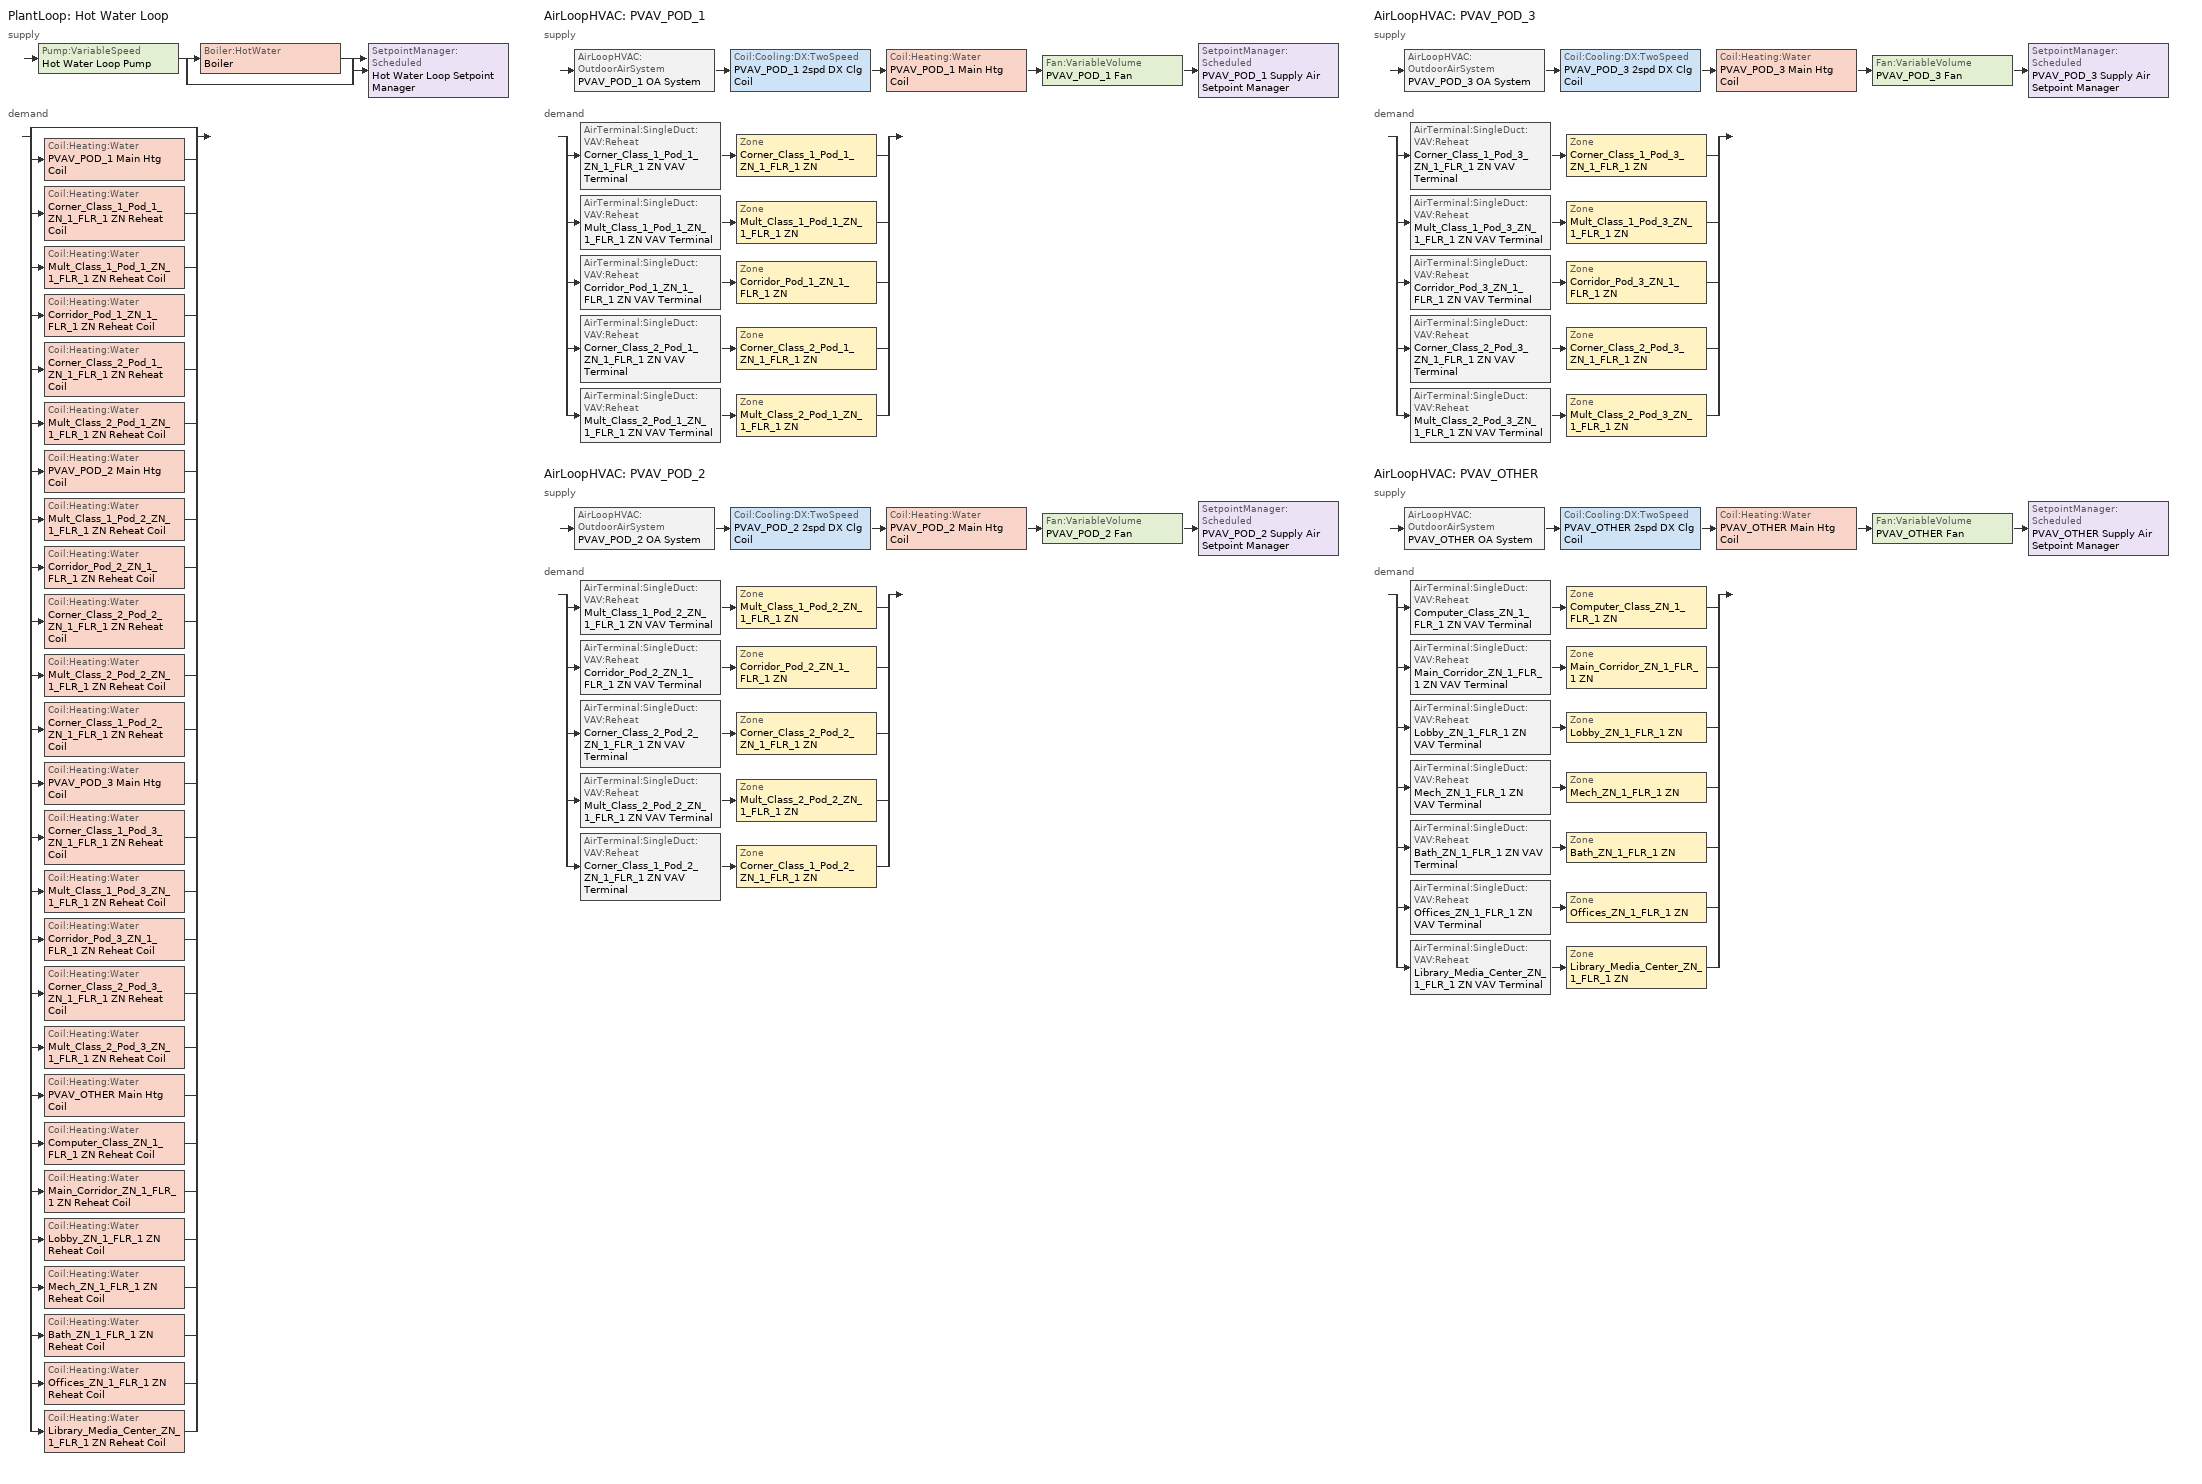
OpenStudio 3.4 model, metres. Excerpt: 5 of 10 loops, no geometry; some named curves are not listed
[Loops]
PlantLoop 'Hot Water Loop'
 supply: Pump:VariableSpeed 'Hot Water Loop Pump' > split
  | Boiler:HotWater 'Boiler'
  | bypass
  join > SetpointManager:Scheduled 'Hot Water Loop Setpoint Manager'
 demand: split
  | bypass
  | Coil:Heating:Water 'PVAV_POD_1 Main Htg Coil'
  | Coil:Heating:Water 'Corner_Class_1_Pod_1_ZN_1_FLR_1 ZN Reheat Coil'
  | Coil:Heating:Water 'Mult_Class_1_Pod_1_ZN_1_FLR_1 ZN Reheat Coil'
  | Coil:Heating:Water 'Corridor_Pod_1_ZN_1_FLR_1 ZN Reheat Coil'
  | Coil:Heating:Water 'Corner_Class_2_Pod_1_ZN_1_FLR_1 ZN Reheat Coil'
  | Coil:Heating:Water 'Mult_Class_2_Pod_1_ZN_1_FLR_1 ZN Reheat Coil'
  | Coil:Heating:Water 'PVAV_POD_2 Main Htg Coil'
  | Coil:Heating:Water 'Mult_Class_1_Pod_2_ZN_1_FLR_1 ZN Reheat Coil'
  | Coil:Heating:Water 'Corridor_Pod_2_ZN_1_FLR_1 ZN Reheat Coil'
  | Coil:Heating:Water 'Corner_Class_2_Pod_2_ZN_1_FLR_1 ZN Reheat Coil'
  | Coil:Heating:Water 'Mult_Class_2_Pod_2_ZN_1_FLR_1 ZN Reheat Coil'
  | Coil:Heating:Water 'Corner_Class_1_Pod_2_ZN_1_FLR_1 ZN Reheat Coil'
  | Coil:Heating:Water 'PVAV_POD_3 Main Htg Coil'
  | Coil:Heating:Water 'Corner_Class_1_Pod_3_ZN_1_FLR_1 ZN Reheat Coil'
  | Coil:Heating:Water 'Mult_Class_1_Pod_3_ZN_1_FLR_1 ZN Reheat Coil'
  | Coil:Heating:Water 'Corridor_Pod_3_ZN_1_FLR_1 ZN Reheat Coil'
  | Coil:Heating:Water 'Corner_Class_2_Pod_3_ZN_1_FLR_1 ZN Reheat Coil'
  | Coil:Heating:Water 'Mult_Class_2_Pod_3_ZN_1_FLR_1 ZN Reheat Coil'
  | Coil:Heating:Water 'PVAV_OTHER Main Htg Coil'
  | Coil:Heating:Water 'Computer_Class_ZN_1_FLR_1 ZN Reheat Coil'
  | Coil:Heating:Water 'Main_Corridor_ZN_1_FLR_1 ZN Reheat Coil'
  | Coil:Heating:Water 'Lobby_ZN_1_FLR_1 ZN Reheat Coil'
  | Coil:Heating:Water 'Mech_ZN_1_FLR_1 ZN Reheat Coil'
  | Coil:Heating:Water 'Bath_ZN_1_FLR_1 ZN Reheat Coil'
  | Coil:Heating:Water 'Offices_ZN_1_FLR_1 ZN Reheat Coil'
  | Coil:Heating:Water 'Library_Media_Center_ZN_1_FLR_1 ZN Reheat Coil'
AirLoopHVAC 'PVAV_POD_1'
 supply: AirLoopHVAC:OutdoorAirSystem 'PVAV_POD_1 OA System' > Coil:Cooling:DX:TwoSpeed 'PVAV_POD_1 2spd DX Clg Coil' > Coil:Heating:Water 'PVAV_POD_1 Main Htg Coil' > Fan:VariableVolume 'PVAV_POD_1 Fan' > SetpointManager:Scheduled 'PVAV_POD_1 Supply Air Setpoint Manager'
 demand: split
  | AirTerminal:SingleDuct:VAV:Reheat 'Corner_Class_1_Pod_1_ZN_1_FLR_1 ZN VAV Terminal' > Zone 'Corner_Class_1_Pod_1_ZN_1_FLR_1 ZN'
  | AirTerminal:SingleDuct:VAV:Reheat 'Mult_Class_1_Pod_1_ZN_1_FLR_1 ZN VAV Terminal' > Zone 'Mult_Class_1_Pod_1_ZN_1_FLR_1 ZN'
  | AirTerminal:SingleDuct:VAV:Reheat 'Corridor_Pod_1_ZN_1_FLR_1 ZN VAV Terminal' > Zone 'Corridor_Pod_1_ZN_1_FLR_1 ZN'
  | AirTerminal:SingleDuct:VAV:Reheat 'Corner_Class_2_Pod_1_ZN_1_FLR_1 ZN VAV Terminal' > Zone 'Corner_Class_2_Pod_1_ZN_1_FLR_1 ZN'
  | AirTerminal:SingleDuct:VAV:Reheat 'Mult_Class_2_Pod_1_ZN_1_FLR_1 ZN VAV Terminal' > Zone 'Mult_Class_2_Pod_1_ZN_1_FLR_1 ZN'
AirLoopHVAC 'PVAV_POD_2'
 supply: AirLoopHVAC:OutdoorAirSystem 'PVAV_POD_2 OA System' > Coil:Cooling:DX:TwoSpeed 'PVAV_POD_2 2spd DX Clg Coil' > Coil:Heating:Water 'PVAV_POD_2 Main Htg Coil' > Fan:VariableVolume 'PVAV_POD_2 Fan' > SetpointManager:Scheduled 'PVAV_POD_2 Supply Air Setpoint Manager'
 demand: split
  | AirTerminal:SingleDuct:VAV:Reheat 'Mult_Class_1_Pod_2_ZN_1_FLR_1 ZN VAV Terminal' > Zone 'Mult_Class_1_Pod_2_ZN_1_FLR_1 ZN'
  | AirTerminal:SingleDuct:VAV:Reheat 'Corridor_Pod_2_ZN_1_FLR_1 ZN VAV Terminal' > Zone 'Corridor_Pod_2_ZN_1_FLR_1 ZN'
  | AirTerminal:SingleDuct:VAV:Reheat 'Corner_Class_2_Pod_2_ZN_1_FLR_1 ZN VAV Terminal' > Zone 'Corner_Class_2_Pod_2_ZN_1_FLR_1 ZN'
  | AirTerminal:SingleDuct:VAV:Reheat 'Mult_Class_2_Pod_2_ZN_1_FLR_1 ZN VAV Terminal' > Zone 'Mult_Class_2_Pod_2_ZN_1_FLR_1 ZN'
  | AirTerminal:SingleDuct:VAV:Reheat 'Corner_Class_1_Pod_2_ZN_1_FLR_1 ZN VAV Terminal' > Zone 'Corner_Class_1_Pod_2_ZN_1_FLR_1 ZN'
AirLoopHVAC 'PVAV_POD_3'
 supply: AirLoopHVAC:OutdoorAirSystem 'PVAV_POD_3 OA System' > Coil:Cooling:DX:TwoSpeed 'PVAV_POD_3 2spd DX Clg Coil' > Coil:Heating:Water 'PVAV_POD_3 Main Htg Coil' > Fan:VariableVolume 'PVAV_POD_3 Fan' > SetpointManager:Scheduled 'PVAV_POD_3 Supply Air Setpoint Manager'
 demand: split
  | AirTerminal:SingleDuct:VAV:Reheat 'Corner_Class_1_Pod_3_ZN_1_FLR_1 ZN VAV Terminal' > Zone 'Corner_Class_1_Pod_3_ZN_1_FLR_1 ZN'
  | AirTerminal:SingleDuct:VAV:Reheat 'Mult_Class_1_Pod_3_ZN_1_FLR_1 ZN VAV Terminal' > Zone 'Mult_Class_1_Pod_3_ZN_1_FLR_1 ZN'
  | AirTerminal:SingleDuct:VAV:Reheat 'Corridor_Pod_3_ZN_1_FLR_1 ZN VAV Terminal' > Zone 'Corridor_Pod_3_ZN_1_FLR_1 ZN'
  | AirTerminal:SingleDuct:VAV:Reheat 'Corner_Class_2_Pod_3_ZN_1_FLR_1 ZN VAV Terminal' > Zone 'Corner_Class_2_Pod_3_ZN_1_FLR_1 ZN'
  | AirTerminal:SingleDuct:VAV:Reheat 'Mult_Class_2_Pod_3_ZN_1_FLR_1 ZN VAV Terminal' > Zone 'Mult_Class_2_Pod_3_ZN_1_FLR_1 ZN'
AirLoopHVAC 'PVAV_OTHER'
 supply: AirLoopHVAC:OutdoorAirSystem 'PVAV_OTHER OA System' > Coil:Cooling:DX:TwoSpeed 'PVAV_OTHER 2spd DX Clg Coil' > Coil:Heating:Water 'PVAV_OTHER Main Htg Coil' > Fan:VariableVolume 'PVAV_OTHER Fan' > SetpointManager:Scheduled 'PVAV_OTHER Supply Air Setpoint Manager'
 demand: split
  | AirTerminal:SingleDuct:VAV:Reheat 'Computer_Class_ZN_1_FLR_1 ZN VAV Terminal' > Zone 'Computer_Class_ZN_1_FLR_1 ZN'
  | AirTerminal:SingleDuct:VAV:Reheat 'Main_Corridor_ZN_1_FLR_1 ZN VAV Terminal' > Zone 'Main_Corridor_ZN_1_FLR_1 ZN'
  | AirTerminal:SingleDuct:VAV:Reheat 'Lobby_ZN_1_FLR_1 ZN VAV Terminal' > Zone 'Lobby_ZN_1_FLR_1 ZN'
  | AirTerminal:SingleDuct:VAV:Reheat 'Mech_ZN_1_FLR_1 ZN VAV Terminal' > Zone 'Mech_ZN_1_FLR_1 ZN'
  | AirTerminal:SingleDuct:VAV:Reheat 'Bath_ZN_1_FLR_1 ZN VAV Terminal' > Zone 'Bath_ZN_1_FLR_1 ZN'
  | AirTerminal:SingleDuct:VAV:Reheat 'Offices_ZN_1_FLR_1 ZN VAV Terminal' > Zone 'Offices_ZN_1_FLR_1 ZN'
  | AirTerminal:SingleDuct:VAV:Reheat 'Library_Media_Center_ZN_1_FLR_1 ZN VAV Terminal' > Zone 'Library_Media_Center_ZN_1_FLR_1 ZN'
[Sizing:Zone] Zone Cooling Design Supply Air Temperature Input Method=SupplyAirTemperature; Zone Cooling Design Supply Air Temperature {C}=12.7778; Zone Cooling Design Supply Air Temperature Difference {deltaC}=11.11; Zone Heating Design Supply Air Temperature Input Method=SupplyAirTemperature; Zone Heating Design Supply Air Temperature {C}=50; Zone Heating Design Supply Air Temperature Difference {deltaC}=11.11; Zone Cooling Design Supply Air Humidity Ratio {kg-H2O/kg-air}=0.0085; Zone Heating Design Supply Air Humidity Ratio {kg-H2O/kg-air}=0.008; Cooling Design Air Flow Method=DesignDay; Heating Design Air Flow Method=DesignDay; Account for Dedicated Outdoor Air System=No; Dedicated Outdoor Air System Control Strategy=NeutralSupplyAir; Dedicated Outdoor Air Low Setpoint Temperature for Design {C}=autosize; Dedicated Outdoor Air High Setpoint Temperature for Design {C}=autosize; Design Minimum Zone Ventilation Efficiency=0.6
Bath_ZN_1_FLR_1 ZN; Computer_Class_ZN_1_FLR_1 ZN; Corner_Class_1_Pod_1_ZN_1_FLR_1 ZN; Corner_Class_1_Pod_2_ZN_1_FLR_1 ZN; Corner_Class_1_Pod_3_ZN_1_FLR_1 ZN; Corner_Class_2_Pod_1_ZN_1_FLR_1 ZN; Corner_Class_2_Pod_2_ZN_1_FLR_1 ZN; Corner_Class_2_Pod_3_ZN_1_FLR_1 ZN; Corridor_Pod_1_ZN_1_FLR_1 ZN; Corridor_Pod_2_ZN_1_FLR_1 ZN; Corridor_Pod_3_ZN_1_FLR_1 ZN; Library_Media_Center_ZN_1_FLR_1 ZN; Lobby_ZN_1_FLR_1 ZN; Main_Corridor_ZN_1_FLR_1 ZN; Mult_Class_1_Pod_1_ZN_1_FLR_1 ZN; Mult_Class_1_Pod_2_ZN_1_FLR_1 ZN; Mult_Class_1_Pod_3_ZN_1_FLR_1 ZN; Mult_Class_2_Pod_1_ZN_1_FLR_1 ZN; Mult_Class_2_Pod_2_ZN_1_FLR_1 ZN; Mult_Class_2_Pod_3_ZN_1_FLR_1 ZN; Offices_ZN_1_FLR_1 ZN
[Zone equipment]
Bath_ZN_1_FLR_1 ZN: Bath_ZN_1_FLR_1 ZN VAV Terminal, Bath_ZN_1_FLR_1 ZN Exhaust Fan
Computer_Class_ZN_1_FLR_1 ZN: Computer_Class_ZN_1_FLR_1 ZN VAV Terminal
Corner_Class_1_Pod_1_ZN_1_FLR_1 ZN: Corner_Class_1_Pod_1_ZN_1_FLR_1 ZN VAV Terminal
Corner_Class_1_Pod_2_ZN_1_FLR_1 ZN: Corner_Class_1_Pod_2_ZN_1_FLR_1 ZN VAV Terminal
Corner_Class_1_Pod_3_ZN_1_FLR_1 ZN: Corner_Class_1_Pod_3_ZN_1_FLR_1 ZN VAV Terminal
Corner_Class_2_Pod_1_ZN_1_FLR_1 ZN: Corner_Class_2_Pod_1_ZN_1_FLR_1 ZN VAV Terminal
Corner_Class_2_Pod_2_ZN_1_FLR_1 ZN: Corner_Class_2_Pod_2_ZN_1_FLR_1 ZN VAV Terminal
Corner_Class_2_Pod_3_ZN_1_FLR_1 ZN: Corner_Class_2_Pod_3_ZN_1_FLR_1 ZN VAV Terminal
Corridor_Pod_1_ZN_1_FLR_1 ZN: Corridor_Pod_1_ZN_1_FLR_1 ZN VAV Terminal
Corridor_Pod_2_ZN_1_FLR_1 ZN: Corridor_Pod_2_ZN_1_FLR_1 ZN VAV Terminal
Corridor_Pod_3_ZN_1_FLR_1 ZN: Corridor_Pod_3_ZN_1_FLR_1 ZN VAV Terminal
Library_Media_Center_ZN_1_FLR_1 ZN: Library_Media_Center_ZN_1_FLR_1 ZN VAV Terminal, Library_Media_Center_ZN_1_FLR_1 ZN Dummy Transfer Air (Source) Fan
Lobby_ZN_1_FLR_1 ZN: Lobby_ZN_1_FLR_1 ZN VAV Terminal
Main_Corridor_ZN_1_FLR_1 ZN: Main_Corridor_ZN_1_FLR_1 ZN VAV Terminal
Mech_ZN_1_FLR_1 ZN: Mech_ZN_1_FLR_1 ZN VAV Terminal
Mult_Class_1_Pod_1_ZN_1_FLR_1 ZN: Mult_Class_1_Pod_1_ZN_1_FLR_1 ZN VAV Terminal
Mult_Class_1_Pod_2_ZN_1_FLR_1 ZN: Mult_Class_1_Pod_2_ZN_1_FLR_1 ZN VAV Terminal
Mult_Class_1_Pod_3_ZN_1_FLR_1 ZN: Mult_Class_1_Pod_3_ZN_1_FLR_1 ZN VAV Terminal
Mult_Class_2_Pod_1_ZN_1_FLR_1 ZN: Mult_Class_2_Pod_1_ZN_1_FLR_1 ZN VAV Terminal
Mult_Class_2_Pod_2_ZN_1_FLR_1 ZN: Mult_Class_2_Pod_2_ZN_1_FLR_1 ZN VAV Terminal
Mult_Class_2_Pod_3_ZN_1_FLR_1 ZN: Mult_Class_2_Pod_3_ZN_1_FLR_1 ZN VAV Terminal
Offices_ZN_1_FLR_1 ZN: Offices_ZN_1_FLR_1 ZN VAV Terminal
[PlantLoop]
Hot Water Loop: Fluid Type=Water; Glycol Concentration=0; Minimum Loop Temperature {C}=10; Plant Loop Volume {m3}=Autocalculate; Load Distribution Scheme=Optimal
[Sizing:Plant]
Hot Water Loop: Loop Type=Heating; Design Loop Exit Temperature {C}=82.2222; Loop Design Temperature Difference {deltaC}=11.1111; Sizing Option=NonCoincident; Zone Timesteps in Averaging Window=1; Coincident Sizing Factor Mode=None
[SetpointManager:Scheduled] Control Variable=Temperature
Name | Schedule
Hot Water Loop Setpoint Manager | Hot Water Loop Temp - 180F
PVAV_POD_1 Supply Air Setpoint Manager; PVAV_POD_2 Supply Air Setpoint Manager; PVAV_POD_3 Supply Air Setpoint Manager; PVAV_OTHER Supply Air Setpoint Manager | Supply Air Temp - 55.0F
[Pump:VariableSpeed]
Hot Water Loop Pump: Rated Pump Head {Pa}=179344; Motor Efficiency=0.9; Pump Control Type=Intermittent; Skin Loss Radiative Fraction=0.5; Design Power Sizing Method=PowerPerFlowPerPressure; Design Electric Power per Unit Flow Rate {W/(m3/s)}=348701.1; Design Shaft Power per Unit Flow Rate per Unit Head {W-s/m3-Pa}=1.28205; Design Minimum Flow Rate Fraction=0
[Boiler:HotWater]
Boiler: Fuel Type=NaturalGas; Nominal Thermal Efficiency=0.78; Efficiency Curve Temperature Evaluation Variable=LeavingBoiler; Minimum Part Load Ratio=0; Maximum Part Load Ratio=1.2; Optimum Part Load Ratio=1; Water Outlet Upper Temperature Limit {C}=95; Boiler Flow Mode=LeavingSetpointModulated; Parasitic Electric Load {W}=0; Sizing Factor=1
[AirLoopHVAC] Availability Schedule=SchoolPrimary HVACOperationSchd; Design Supply Air Flow Rate {m3/s}=autosize; Design Return Air Flow Fraction of Supply Air Flow=1
PVAV_POD_1; PVAV_POD_2; PVAV_POD_3; PVAV_OTHER
[Sizing:System] Type of Load to Size On=Sensible; Design Outdoor Air Flow Rate {m3/s}=Autosize; Central Heating Maximum System Air Flow Ratio=0.3; Preheat Design Temperature {C}=7.22222; Preheat Design Humidity Ratio {kg-H2O/kg-Air}=0.008; Precool Design Temperature {C}=12.7778; Precool Design Humidity Ratio {kg-H2O/kg-Air}=0.008; Central Cooling Design Supply Air Temperature {C}=12.7778; Central Heating Design Supply Air Temperature {C}=12.7778; Sizing Option=Coincident; 100% Outdoor Air in Cooling=No; 100% Outdoor Air in Heating=No; Central Cooling Design Supply Air Humidity Ratio {kg-H2O/kg-Air}=0.0085; Central Heating Design Supply Air Humidity Ratio {kg-H2O/kg-Air}=0.008; Cooling Design Air Flow Method=DesignDay; Heating Design Air Flow Method=DesignDay; System Outdoor Air Method=ZoneSum; Zone Maximum Outdoor Air Fraction=1; Cooling Supply Air Flow Rate Per Floor Area {m3/s-m2}=0.00996765; Cooling Fraction of Autosized Cooling Supply Air Flow Rate=1; Cooling Supply Air Flow Rate Per Unit Cooling Capacity {m3/s-W}=3.94755e-05; Heating Supply Air Flow Rate Per Floor Area {m3/s-m2}=0.00996765; Heating Fraction of Autosized Heating Supply Air Flow Rate=1; Heating Fraction of Autosized Cooling Supply Air Flow Rate=1; Heating Supply Air Flow Rate Per Unit Heating Capacity {m3/s-W}=3.15882e-05; Cooling Design Capacity Method=CoolingDesignCapacity; Cooling Design Capacity {W}=autosize; Cooling Design Capacity Per Floor Area {W/m2}=234.7; Fraction of Autosized Cooling Design Capacity=1; Heating Design Capacity Method=HeatingDesignCapacity; Heating Design Capacity {W}=autosize; Heating Design Capacity Per Floor Area {W/m2}=157; Fraction of Autosized Heating Design Capacity=1; Central Cooling Capacity Control Method=OnOff; Occupant Diversity=autosize
PVAV_POD_1; PVAV_POD_2; PVAV_POD_3; PVAV_OTHER
[Fan:VariableVolume] Availability Schedule=Always On Discrete; Fan Total Efficiency=0.6045; Pressure Rise {Pa}=1017.592; Maximum Flow Rate {m3/s}=Autosize; Fan Power Minimum Flow Rate Input Method=FixedFlowRate; Fan Power Minimum Flow Fraction=0; Fan Power Minimum Air Flow Rate {m3/s}=0; Motor Efficiency=0.93; Motor In Airstream Fraction=1; Fan Power Coefficient 1=0.0407599; Fan Power Coefficient 2=0.088045; Fan Power Coefficient 3=-0.0729261; Fan Power Coefficient 4=0.94374; Fan Power Coefficient 5=0
PVAV_POD_1 Fan; PVAV_POD_2 Fan; PVAV_POD_3 Fan; PVAV_OTHER Fan
[Coil:Heating:Water] Availability Schedule=Always On Discrete; Rated Inlet Water Temperature {C}=82.2222; Rated Outlet Water Temperature {C}=71.1111
Name | Rated Inlet Air Temperature {C} | Rated Outlet Air Temperature {C}
PVAV_POD_1 Main Htg Coil; PVAV_POD_2 Main Htg Coil; PVAV_POD_3 Main Htg Coil; PVAV_OTHER Main Htg Coil | 7.22222 | 12.7778
Corner_Class_1_Pod_1_ZN_1_FLR_1 ZN Reheat Coil; Mult_Class_1_Pod_1_ZN_1_FLR_1 ZN Reheat Coil; Corridor_Pod_1_ZN_1_FLR_1 ZN Reheat Coil; Corner_Class_2_Pod_1_ZN_1_FLR_1 ZN Reheat Coil; Mult_Class_2_Pod_1_ZN_1_FLR_1 ZN Reheat Coil; Mult_Class_1_Pod_2_ZN_1_FLR_1 ZN Reheat Coil; Corridor_Pod_2_ZN_1_FLR_1 ZN Reheat Coil; Corner_Class_2_Pod_2_ZN_1_FLR_1 ZN Reheat Coil; Mult_Class_2_Pod_2_ZN_1_FLR_1 ZN Reheat Coil; Corner_Class_1_Pod_2_ZN_1_FLR_1 ZN Reheat Coil; Corner_Class_1_Pod_3_ZN_1_FLR_1 ZN Reheat Coil; Mult_Class_1_Pod_3_ZN_1_FLR_1 ZN Reheat Coil; Corridor_Pod_3_ZN_1_FLR_1 ZN Reheat Coil; Corner_Class_2_Pod_3_ZN_1_FLR_1 ZN Reheat Coil; Mult_Class_2_Pod_3_ZN_1_FLR_1 ZN Reheat Coil; Computer_Class_ZN_1_FLR_1 ZN Reheat Coil; Main_Corridor_ZN_1_FLR_1 ZN Reheat Coil; Lobby_ZN_1_FLR_1 ZN Reheat Coil; Mech_ZN_1_FLR_1 ZN Reheat Coil; Bath_ZN_1_FLR_1 ZN Reheat Coil; Offices_ZN_1_FLR_1 ZN Reheat Coil; Library_Media_Center_ZN_1_FLR_1 ZN Reheat Coil | 12.7778 | 50
[Controller:WaterCoil] Action=Normal; Controller Convergence Tolerance {deltaC}=0.1; Minimum Actuated Flow {m3/s}=0
Name | Water Coil
PVAV_POD_1 Main Htg Coil Controller | PVAV_POD_1 Main Htg Coil
Corner_Class_1_Pod_1_ZN_1_FLR_1 ZN Reheat Coil Controller | Corner_Class_1_Pod_1_ZN_1_FLR_1 ZN Reheat Coil
Mult_Class_1_Pod_1_ZN_1_FLR_1 ZN Reheat Coil Controller | Mult_Class_1_Pod_1_ZN_1_FLR_1 ZN Reheat Coil
Corridor_Pod_1_ZN_1_FLR_1 ZN Reheat Coil Controller | Corridor_Pod_1_ZN_1_FLR_1 ZN Reheat Coil
Corner_Class_2_Pod_1_ZN_1_FLR_1 ZN Reheat Coil Controller | Corner_Class_2_Pod_1_ZN_1_FLR_1 ZN Reheat Coil
Mult_Class_2_Pod_1_ZN_1_FLR_1 ZN Reheat Coil Controller | Mult_Class_2_Pod_1_ZN_1_FLR_1 ZN Reheat Coil
PVAV_POD_2 Main Htg Coil Controller | PVAV_POD_2 Main Htg Coil
Mult_Class_1_Pod_2_ZN_1_FLR_1 ZN Reheat Coil Controller | Mult_Class_1_Pod_2_ZN_1_FLR_1 ZN Reheat Coil
Corridor_Pod_2_ZN_1_FLR_1 ZN Reheat Coil Controller | Corridor_Pod_2_ZN_1_FLR_1 ZN Reheat Coil
Corner_Class_2_Pod_2_ZN_1_FLR_1 ZN Reheat Coil Controller | Corner_Class_2_Pod_2_ZN_1_FLR_1 ZN Reheat Coil
Mult_Class_2_Pod_2_ZN_1_FLR_1 ZN Reheat Coil Controller | Mult_Class_2_Pod_2_ZN_1_FLR_1 ZN Reheat Coil
Corner_Class_1_Pod_2_ZN_1_FLR_1 ZN Reheat Coil Controller | Corner_Class_1_Pod_2_ZN_1_FLR_1 ZN Reheat Coil
PVAV_POD_3 Main Htg Coil Controller | PVAV_POD_3 Main Htg Coil
Corner_Class_1_Pod_3_ZN_1_FLR_1 ZN Reheat Coil Controller | Corner_Class_1_Pod_3_ZN_1_FLR_1 ZN Reheat Coil
Mult_Class_1_Pod_3_ZN_1_FLR_1 ZN Reheat Coil Controller | Mult_Class_1_Pod_3_ZN_1_FLR_1 ZN Reheat Coil
Corridor_Pod_3_ZN_1_FLR_1 ZN Reheat Coil Controller | Corridor_Pod_3_ZN_1_FLR_1 ZN Reheat Coil
Corner_Class_2_Pod_3_ZN_1_FLR_1 ZN Reheat Coil Controller | Corner_Class_2_Pod_3_ZN_1_FLR_1 ZN Reheat Coil
Mult_Class_2_Pod_3_ZN_1_FLR_1 ZN Reheat Coil Controller | Mult_Class_2_Pod_3_ZN_1_FLR_1 ZN Reheat Coil
PVAV_OTHER Main Htg Coil Controller | PVAV_OTHER Main Htg Coil
Computer_Class_ZN_1_FLR_1 ZN Reheat Coil Controller | Computer_Class_ZN_1_FLR_1 ZN Reheat Coil
Main_Corridor_ZN_1_FLR_1 ZN Reheat Coil Controller | Main_Corridor_ZN_1_FLR_1 ZN Reheat Coil
Lobby_ZN_1_FLR_1 ZN Reheat Coil Controller | Lobby_ZN_1_FLR_1 ZN Reheat Coil
Mech_ZN_1_FLR_1 ZN Reheat Coil Controller | Mech_ZN_1_FLR_1 ZN Reheat Coil
Bath_ZN_1_FLR_1 ZN Reheat Coil Controller | Bath_ZN_1_FLR_1 ZN Reheat Coil
Offices_ZN_1_FLR_1 ZN Reheat Coil Controller | Offices_ZN_1_FLR_1 ZN Reheat Coil
Library_Media_Center_ZN_1_FLR_1 ZN Reheat Coil Controller | Library_Media_Center_ZN_1_FLR_1 ZN Reheat Coil
[Coil:Cooling:DX:TwoSpeed] Availability Schedule=Always On Discrete; Rated High Speed Total Cooling Capacity {W}=Autosize; Rated High Speed Sensible Heat Ratio=Autosize; Rated High Speed COP {W/W}=3; Rated High Speed Air Flow Rate {m3/s}=Autosize; Unit Internal Static Air Pressure {Pa}=773.3; Rated Low Speed Total Cooling Capacity {W}=Autosize; Rated Low Speed Sensible Heat Ratio=0.69; Rated Low Speed COP {W/W}=3; Condenser Type=AirCooled; Minimum Outdoor Dry-Bulb Temperature for Compressor Operation {C}=-25; High Speed Evaporative Condenser Effectiveness=0; High Speed Evaporative Condenser Air Flow Rate {m3/s}=Autosize; High Speed Evaporative Condenser Pump Rated Power Consumption {W}=Autosize; Low Speed Evaporative Condenser Effectiveness=0; Low Speed Evaporative Condenser Air Flow Rate {m3/s}=Autosize; Low Speed Evaporative Condenser Pump Rated Power Consumption {W}=Autosize; Basin Heater Capacity {W/K}=10; Basin Heater Setpoint Temperature {C}=2
Name | Total Cooling Capacity Function of Temperature Curve | Total Cooling Capacity Function of Flow Fraction Curve | Energy Input Ratio Function of Temperature Curve | Energy Input Ratio Function of Flow Fraction Curve | Part Load Fraction Correlation Curve | Low Speed Total Cooling Capacity Function of Temperature Curve | Low Speed Energy Input Ratio Function of Temperature Curve
PVAV_POD_1 2spd DX Clg Coil | Curve Biquadratic 1 | Curve Quadratic 1 | Curve Biquadratic 2 | Curve Quadratic 2 | Curve Quadratic 3 | Curve Biquadratic 3 | Curve Biquadratic 4
PVAV_POD_2 2spd DX Clg Coil | Curve Biquadratic 5 | Curve Quadratic 4 | Curve Biquadratic 6 | Curve Quadratic 5 | Curve Quadratic 6 | Curve Biquadratic 7 | Curve Biquadratic 8
PVAV_POD_3 2spd DX Clg Coil | Curve Biquadratic 9 | Curve Quadratic 7 | Curve Biquadratic 10 | Curve Quadratic 8 | Curve Quadratic 9 | Curve Biquadratic 11 | Curve Biquadratic 12
PVAV_OTHER 2spd DX Clg Coil | Curve Biquadratic 13 | Curve Quadratic 10 | Curve Biquadratic 14 | Curve Quadratic 11 | Curve Quadratic 12 | Curve Biquadratic 15 | Curve Biquadratic 16
[Controller:OutdoorAir] Minimum Outdoor Air Flow Rate {m3/s}=autosize; Maximum Outdoor Air Flow Rate {m3/s}=Autosize; Economizer Control Type=NoEconomizer; Economizer Control Action Type=ModulateFlow; Economizer Maximum Limit Dry-Bulb Temperature {C}=28; Economizer Maximum Limit Enthalpy {J/kg}=64000; Lockout Type=NoLockout; Minimum Limit Type=FixedMinimum; Minimum Outdoor Air Schedule=SchoolPrimary MinOA_MotorizedDamper_Sched; High Humidity Control=No; Heat Recovery Bypass Control Type=BypassWhenWithinEconomizerLimits
Name | Controller Mechanical Ventilation
Controller Outdoor Air 1 | PVAV_POD_1 Ventilation Controller
Controller Outdoor Air 2 | PVAV_POD_2 Ventilation Controller
Controller Outdoor Air 3 | PVAV_POD_3 Ventilation Controller
Controller Outdoor Air 4 | PVAV_OTHER Ventilation Controller
[Controller:MechanicalVentilation] Availability Schedule=SchoolPrimary MinOA_MotorizedDamper_Sched
PVAV_POD_1 Ventilation Controller; PVAV_POD_2 Ventilation Controller; PVAV_POD_3 Ventilation Controller; PVAV_OTHER Ventilation Controller
[AirLoopHVAC:OutdoorAirSystem]
Name | Controller
PVAV_POD_1 OA System | Controller Outdoor Air 1
PVAV_POD_2 OA System | Controller Outdoor Air 2
PVAV_POD_3 OA System | Controller Outdoor Air 3
PVAV_OTHER OA System | Controller Outdoor Air 4
[AvailabilityManager:NightCycle] Applicability Schedule=Always On Discrete; Control Type=CycleOnAny; Thermostat Tolerance {deltaC}=1; Cycling Run Time {s}=1800
Availability Manager Night Cycle 1; Availability Manager Night Cycle 2; Availability Manager Night Cycle 3; Availability Manager Night Cycle 4; Availability Manager Night Cycle 5; Availability Manager Night Cycle 6; Availability Manager Night Cycle 7
[AirTerminal:SingleDuct:VAV:Reheat] Availability Schedule=Always On Discrete; Maximum Air Flow Rate {m3/s}=AutoSize; Zone Minimum Air Flow Input Method=Constant; Constant Minimum Air Flow Fraction=0.2; Fixed Minimum Air Flow Rate {m3/s}=0; Maximum Hot Water or Steam Flow Rate {m3/s}=AutoSize; Minimum Hot Water or Steam Flow Rate {m3/s}=0; Convergence Tolerance=0.001; Damper Heating Action=ReverseWithLimits; Maximum Flow per Zone Floor Area During Reheat {m3/s-m2}=AutoSize; Maximum Flow Fraction During Reheat=AutoSize; Maximum Reheat Air Temperature {C}=50; Control For Outdoor Air=No
Name | Reheat Coil
Corner_Class_1_Pod_1_ZN_1_FLR_1 ZN VAV Terminal | Corner_Class_1_Pod_1_ZN_1_FLR_1 ZN Reheat Coil
Mult_Class_1_Pod_1_ZN_1_FLR_1 ZN VAV Terminal | Mult_Class_1_Pod_1_ZN_1_FLR_1 ZN Reheat Coil
Corridor_Pod_1_ZN_1_FLR_1 ZN VAV Terminal | Corridor_Pod_1_ZN_1_FLR_1 ZN Reheat Coil
Corner_Class_2_Pod_1_ZN_1_FLR_1 ZN VAV Terminal | Corner_Class_2_Pod_1_ZN_1_FLR_1 ZN Reheat Coil
Mult_Class_2_Pod_1_ZN_1_FLR_1 ZN VAV Terminal | Mult_Class_2_Pod_1_ZN_1_FLR_1 ZN Reheat Coil
Mult_Class_1_Pod_2_ZN_1_FLR_1 ZN VAV Terminal | Mult_Class_1_Pod_2_ZN_1_FLR_1 ZN Reheat Coil
Corridor_Pod_2_ZN_1_FLR_1 ZN VAV Terminal | Corridor_Pod_2_ZN_1_FLR_1 ZN Reheat Coil
Corner_Class_2_Pod_2_ZN_1_FLR_1 ZN VAV Terminal | Corner_Class_2_Pod_2_ZN_1_FLR_1 ZN Reheat Coil
Mult_Class_2_Pod_2_ZN_1_FLR_1 ZN VAV Terminal | Mult_Class_2_Pod_2_ZN_1_FLR_1 ZN Reheat Coil
Corner_Class_1_Pod_2_ZN_1_FLR_1 ZN VAV Terminal | Corner_Class_1_Pod_2_ZN_1_FLR_1 ZN Reheat Coil
Corner_Class_1_Pod_3_ZN_1_FLR_1 ZN VAV Terminal | Corner_Class_1_Pod_3_ZN_1_FLR_1 ZN Reheat Coil
Mult_Class_1_Pod_3_ZN_1_FLR_1 ZN VAV Terminal | Mult_Class_1_Pod_3_ZN_1_FLR_1 ZN Reheat Coil
Corridor_Pod_3_ZN_1_FLR_1 ZN VAV Terminal | Corridor_Pod_3_ZN_1_FLR_1 ZN Reheat Coil
Corner_Class_2_Pod_3_ZN_1_FLR_1 ZN VAV Terminal | Corner_Class_2_Pod_3_ZN_1_FLR_1 ZN Reheat Coil
Mult_Class_2_Pod_3_ZN_1_FLR_1 ZN VAV Terminal | Mult_Class_2_Pod_3_ZN_1_FLR_1 ZN Reheat Coil
Computer_Class_ZN_1_FLR_1 ZN VAV Terminal | Computer_Class_ZN_1_FLR_1 ZN Reheat Coil
Main_Corridor_ZN_1_FLR_1 ZN VAV Terminal | Main_Corridor_ZN_1_FLR_1 ZN Reheat Coil
Lobby_ZN_1_FLR_1 ZN VAV Terminal | Lobby_ZN_1_FLR_1 ZN Reheat Coil
Mech_ZN_1_FLR_1 ZN VAV Terminal | Mech_ZN_1_FLR_1 ZN Reheat Coil
Bath_ZN_1_FLR_1 ZN VAV Terminal | Bath_ZN_1_FLR_1 ZN Reheat Coil
Offices_ZN_1_FLR_1 ZN VAV Terminal | Offices_ZN_1_FLR_1 ZN Reheat Coil
Library_Media_Center_ZN_1_FLR_1 ZN VAV Terminal | Library_Media_Center_ZN_1_FLR_1 ZN Reheat Coil
[Fan:ZoneExhaust] Availability Schedule=SchoolPrimary Hours_of_operation; Pressure Rise {Pa}=0; Maximum Flow Rate {m3/s}=0.283168; System Availability Manager Coupling Mode=Decoupled
Name | Fan Total Efficiency | Balanced Exhaust Fraction Schedule
Bath_ZN_1_FLR_1 ZN Exhaust Fan | 0.6
Library_Media_Center_ZN_1_FLR_1 ZN Dummy Transfer Air (Source) Fan | 1 | Bath_ZN_1_FLR_1 ZN Exhaust Fan Balanced Air Flow Schedule
[Refrigeration:Compressor] Refrigeration Compressor Power Curve=New_Low_Temp_Comp_Pwr_Curve; Refrigeration Compressor Capacity Curve=New_Low_Temp_Comp_Cap_Curve; Rated Return Gas Temperature {C}=18.3; Rated Subcooling {deltaC}=0
Refrigeration Compressor 1; Refrigeration Compressor 2; Refrigeration Compressor 3; Refrigeration Compressor 4; Refrigeration Compressor 5; Refrigeration Compressor 6; Refrigeration Compressor 7; Refrigeration Compressor 8; Refrigeration Compressor 9; Refrigeration Compressor 10; Refrigeration Compressor 11; Refrigeration Compressor 12; Refrigeration Compressor 13; Refrigeration Compressor 14; Refrigeration Compressor 15; Refrigeration Compressor 16; Refrigeration Compressor 17; Refrigeration Compressor 18; Refrigeration Compressor 19; Refrigeration Compressor 20
[EnergyManagementSystem:Sensor]
Name | Output Variable or Output Meter | Output Variable or Output Meter Index Key
Facility_Int_LTG | InteriorLights:Electricity
Mains_Water_Temp_Sen | Site Mains Water Temperature | Environment
Business_Sensor | Schedule Value | SchoolPrimary_BUSINESS_SCH
Bath_ZN_1_FLR_1ZN_LSr | Zone Lights Electricity Rate | Bath_ZN_1_FLR_1 ZN
Computer_Class_ZN_1_FLR_1ZN_LSr | Zone Lights Electricity Rate | Computer_Class_ZN_1_FLR_1 ZN
Corner_Class_1_Pod_1_ZN_1_FLR_1ZN_LSr | Zone Lights Electricity Rate | Corner_Class_1_Pod_1_ZN_1_FLR_1 ZN
Corner_Class_1_Pod_2_ZN_1_FLR_1ZN_LSr | Zone Lights Electricity Rate | Corner_Class_1_Pod_2_ZN_1_FLR_1 ZN
Corner_Class_1_Pod_3_ZN_1_FLR_1ZN_LSr | Zone Lights Electricity Rate | Corner_Class_1_Pod_3_ZN_1_FLR_1 ZN
Corner_Class_2_Pod_1_ZN_1_FLR_1ZN_LSr | Zone Lights Electricity Rate | Corner_Class_2_Pod_1_ZN_1_FLR_1 ZN
Corner_Class_2_Pod_2_ZN_1_FLR_1ZN_LSr | Zone Lights Electricity Rate | Corner_Class_2_Pod_2_ZN_1_FLR_1 ZN
Corner_Class_2_Pod_3_ZN_1_FLR_1ZN_LSr | Zone Lights Electricity Rate | Corner_Class_2_Pod_3_ZN_1_FLR_1 ZN
Corridor_Pod_1_ZN_1_FLR_1ZN_LSr | Zone Lights Electricity Rate | Corridor_Pod_1_ZN_1_FLR_1 ZN
Corridor_Pod_2_ZN_1_FLR_1ZN_LSr | Zone Lights Electricity Rate | Corridor_Pod_2_ZN_1_FLR_1 ZN
Corridor_Pod_3_ZN_1_FLR_1ZN_LSr | Zone Lights Electricity Rate | Corridor_Pod_3_ZN_1_FLR_1 ZN
Library_Media_Center_ZN_1_FLR_1ZN_LSr | Zone Lights Electricity Rate | Library_Media_Center_ZN_1_FLR_1 ZN
Lobby_ZN_1_FLR_1ZN_LSr | Zone Lights Electricity Rate | Lobby_ZN_1_FLR_1 ZN
Main_Corridor_ZN_1_FLR_1ZN_LSr | Zone Lights Electricity Rate | Main_Corridor_ZN_1_FLR_1 ZN
Mult_Class_1_Pod_1_ZN_1_FLR_1ZN_LSr | Zone Lights Electricity Rate | Mult_Class_1_Pod_1_ZN_1_FLR_1 ZN
Mult_Class_1_Pod_2_ZN_1_FLR_1ZN_LSr | Zone Lights Electricity Rate | Mult_Class_1_Pod_2_ZN_1_FLR_1 ZN
Mult_Class_1_Pod_3_ZN_1_FLR_1ZN_LSr | Zone Lights Electricity Rate | Mult_Class_1_Pod_3_ZN_1_FLR_1 ZN
Mult_Class_2_Pod_1_ZN_1_FLR_1ZN_LSr | Zone Lights Electricity Rate | Mult_Class_2_Pod_1_ZN_1_FLR_1 ZN
Mult_Class_2_Pod_2_ZN_1_FLR_1ZN_LSr | Zone Lights Electricity Rate | Mult_Class_2_Pod_2_ZN_1_FLR_1 ZN
Mult_Class_2_Pod_3_ZN_1_FLR_1ZN_LSr | Zone Lights Electricity Rate | Mult_Class_2_Pod_3_ZN_1_FLR_1 ZN
Offices_ZN_1_FLR_1ZN_LSr | Zone Lights Electricity Rate | Offices_ZN_1_FLR_1 ZN
[EnergyManagementSystem:Program]
Transformer_Load_Prog: SET Wired_LTG = Facility_Int_LTG*0.0119
Mains_Water_Prg: SET Mains_Water_Temp_Act = Mains_Water_Temp_Sen
SET_Bath_ZN_1_FLR_1ZN_Light_EMS_Program: SET Bath_ZN_1_FLR_1ZN_LSr_IP=0.093*Bath_ZN_1_FLR_1ZN_LSr/Bath_ZN_1_FLR_1ZN_Area; IF (Business_Sensor <= 0) && (Bath_ZN_1_FLR_1ZN_LSr_IP >= 0.02); SET Bath_ZN_1_FLR_1ZN_Light1_Actuator = 0.02*Bath_ZN_1_FLR_1ZN_Area/0.09290304; ELSE; SET Bath_ZN_1_FLR_1ZN_Light1_Actuator = NULL; ENDIF
SET_Cafeteria_ZN_1_FLR_1ZN_Light_EMS_Program: SET Cafeteria_ZN_1_FLR_1ZN_LSr_IP=0.093*Cafeteria_ZN_1_FLR_1ZN_LSr/Cafeteria_ZN_1_FLR_1ZN_Area; IF (Business_Sensor <= 0) && (Cafeteria_ZN_1_FLR_1ZN_LSr_IP >= 0.02); SET Cafeteria_ZN_1_FLR_1ZN_Light1_Actuator = 0.02*Cafeteria_ZN_1_FLR_1ZN_Area/0.09290304; ELSE; SET Cafeteria_ZN_1_FLR_1ZN_Light1_Actuator = NULL; ENDIF
SET_Computer_Class_ZN_1_FLR_1ZN_Light_EMS_Program: SET Computer_Class_ZN_1_FLR_1ZN_LSr_IP=0.093*Computer_Class_ZN_1_FLR_1ZN_LSr/Computer_Class_ZN_1_FLR_1ZN_Area; IF (Business_Sensor <= 0) && (Computer_Class_ZN_1_FLR_1ZN_LSr_IP >= 0.02); SET Computer_Class_ZN_1_FLR_1ZN_Light1_Actuator = 0.02*Computer_Class_ZN_1_FLR_1ZN_Area/0.09290304; ELSE; SET Computer_Class_ZN_1_FLR_1ZN_Light1_Actuator = NULL; ENDIF
SET_Corner_Class_1_Pod_1_ZN_1_FLR_1ZN_Light_EMS_Program: SET Corner_Class_1_Pod_1_ZN_1_FLR_1ZN_LSr_IP=0.093*Corner_Class_1_Pod_1_ZN_1_FLR_1ZN_LSr/Corner_Class_1_Pod_1_ZN_1_FLR_1ZN_Area; IF (Business_Sensor <= 0) && (Corner_Class_1_Pod_1_ZN_1_FLR_1ZN_LSr_IP >= 0.02); SET Corner_Class_1_Pod_1_ZN_1_FLR_1ZN_Light1_Actuator = 0.02*Corner_Class_1_Pod_1_ZN_1_FLR_1ZN_Area/0.09290304; ELSE; SET Corner_Class_1_Pod_1_ZN_1_FLR_1ZN_Light1_Actuator = NULL; ENDIF
SET_Corner_Class_1_Pod_2_ZN_1_FLR_1ZN_Light_EMS_Program: SET Corner_Class_1_Pod_2_ZN_1_FLR_1ZN_LSr_IP=0.093*Corner_Class_1_Pod_2_ZN_1_FLR_1ZN_LSr/Corner_Class_1_Pod_2_ZN_1_FLR_1ZN_Area; IF (Business_Sensor <= 0) && (Corner_Class_1_Pod_2_ZN_1_FLR_1ZN_LSr_IP >= 0.02); SET Corner_Class_1_Pod_2_ZN_1_FLR_1ZN_Light1_Actuator = 0.02*Corner_Class_1_Pod_2_ZN_1_FLR_1ZN_Area/0.09290304; ELSE; SET Corner_Class_1_Pod_2_ZN_1_FLR_1ZN_Light1_Actuator = NULL; ENDIF
SET_Corner_Class_1_Pod_3_ZN_1_FLR_1ZN_Light_EMS_Program: SET Corner_Class_1_Pod_3_ZN_1_FLR_1ZN_LSr_IP=0.093*Corner_Class_1_Pod_3_ZN_1_FLR_1ZN_LSr/Corner_Class_1_Pod_3_ZN_1_FLR_1ZN_Area; IF (Business_Sensor <= 0) && (Corner_Class_1_Pod_3_ZN_1_FLR_1ZN_LSr_IP >= 0.02); SET Corner_Class_1_Pod_3_ZN_1_FLR_1ZN_Light1_Actuator = 0.02*Corner_Class_1_Pod_3_ZN_1_FLR_1ZN_Area/0.09290304; ELSE; SET Corner_Class_1_Pod_3_ZN_1_FLR_1ZN_Light1_Actuator = NULL; ENDIF
SET_Corner_Class_2_Pod_1_ZN_1_FLR_1ZN_Light_EMS_Program: SET Corner_Class_2_Pod_1_ZN_1_FLR_1ZN_LSr_IP=0.093*Corner_Class_2_Pod_1_ZN_1_FLR_1ZN_LSr/Corner_Class_2_Pod_1_ZN_1_FLR_1ZN_Area; IF (Business_Sensor <= 0) && (Corner_Class_2_Pod_1_ZN_1_FLR_1ZN_LSr_IP >= 0.02); SET Corner_Class_2_Pod_1_ZN_1_FLR_1ZN_Light1_Actuator = 0.02*Corner_Class_2_Pod_1_ZN_1_FLR_1ZN_Area/0.09290304; ELSE; SET Corner_Class_2_Pod_1_ZN_1_FLR_1ZN_Light1_Actuator = NULL; ENDIF
SET_Corner_Class_2_Pod_2_ZN_1_FLR_1ZN_Light_EMS_Program: SET Corner_Class_2_Pod_2_ZN_1_FLR_1ZN_LSr_IP=0.093*Corner_Class_2_Pod_2_ZN_1_FLR_1ZN_LSr/Corner_Class_2_Pod_2_ZN_1_FLR_1ZN_Area; IF (Business_Sensor <= 0) && (Corner_Class_2_Pod_2_ZN_1_FLR_1ZN_LSr_IP >= 0.02); SET Corner_Class_2_Pod_2_ZN_1_FLR_1ZN_Light1_Actuator = 0.02*Corner_Class_2_Pod_2_ZN_1_FLR_1ZN_Area/0.09290304; ELSE; SET Corner_Class_2_Pod_2_ZN_1_FLR_1ZN_Light1_Actuator = NULL; ENDIF
SET_Corner_Class_2_Pod_3_ZN_1_FLR_1ZN_Light_EMS_Program: SET Corner_Class_2_Pod_3_ZN_1_FLR_1ZN_LSr_IP=0.093*Corner_Class_2_Pod_3_ZN_1_FLR_1ZN_LSr/Corner_Class_2_Pod_3_ZN_1_FLR_1ZN_Area; IF (Business_Sensor <= 0) && (Corner_Class_2_Pod_3_ZN_1_FLR_1ZN_LSr_IP >= 0.02); SET Corner_Class_2_Pod_3_ZN_1_FLR_1ZN_Light1_Actuator = 0.02*Corner_Class_2_Pod_3_ZN_1_FLR_1ZN_Area/0.09290304; ELSE; SET Corner_Class_2_Pod_3_ZN_1_FLR_1ZN_Light1_Actuator = NULL; ENDIF
SET_Corridor_Pod_1_ZN_1_FLR_1ZN_Light_EMS_Program: SET Corridor_Pod_1_ZN_1_FLR_1ZN_LSr_IP=0.093*Corridor_Pod_1_ZN_1_FLR_1ZN_LSr/Corridor_Pod_1_ZN_1_FLR_1ZN_Area; IF (Business_Sensor <= 0) && (Corridor_Pod_1_ZN_1_FLR_1ZN_LSr_IP >= 0.02); SET Corridor_Pod_1_ZN_1_FLR_1ZN_Light1_Actuator = 0.02*Corridor_Pod_1_ZN_1_FLR_1ZN_Area/0.09290304; ELSE; SET Corridor_Pod_1_ZN_1_FLR_1ZN_Light1_Actuator = NULL; ENDIF
SET_Corridor_Pod_2_ZN_1_FLR_1ZN_Light_EMS_Program: SET Corridor_Pod_2_ZN_1_FLR_1ZN_LSr_IP=0.093*Corridor_Pod_2_ZN_1_FLR_1ZN_LSr/Corridor_Pod_2_ZN_1_FLR_1ZN_Area; IF (Business_Sensor <= 0) && (Corridor_Pod_2_ZN_1_FLR_1ZN_LSr_IP >= 0.02); SET Corridor_Pod_2_ZN_1_FLR_1ZN_Light1_Actuator = 0.02*Corridor_Pod_2_ZN_1_FLR_1ZN_Area/0.09290304; ELSE; SET Corridor_Pod_2_ZN_1_FLR_1ZN_Light1_Actuator = NULL; ENDIF
SET_Corridor_Pod_3_ZN_1_FLR_1ZN_Light_EMS_Program: SET Corridor_Pod_3_ZN_1_FLR_1ZN_LSr_IP=0.093*Corridor_Pod_3_ZN_1_FLR_1ZN_LSr/Corridor_Pod_3_ZN_1_FLR_1ZN_Area; IF (Business_Sensor <= 0) && (Corridor_Pod_3_ZN_1_FLR_1ZN_LSr_IP >= 0.02); SET Corridor_Pod_3_ZN_1_FLR_1ZN_Light1_Actuator = 0.02*Corridor_Pod_3_ZN_1_FLR_1ZN_Area/0.09290304; ELSE; SET Corridor_Pod_3_ZN_1_FLR_1ZN_Light1_Actuator = NULL; ENDIF
SET_Gym_ZN_1_FLR_1ZN_Light_EMS_Program: SET Gym_ZN_1_FLR_1ZN_LSr_IP=0.093*Gym_ZN_1_FLR_1ZN_LSr/Gym_ZN_1_FLR_1ZN_Area; IF (Business_Sensor <= 0) && (Gym_ZN_1_FLR_1ZN_LSr_IP >= 0.02); SET Gym_ZN_1_FLR_1ZN_Light1_Actuator = 0.02*Gym_ZN_1_FLR_1ZN_Area/0.09290304; ELSE; SET Gym_ZN_1_FLR_1ZN_Light1_Actuator = NULL; ENDIF
SET_Kitchen_ZN_1_FLR_1ZN_Light_EMS_Program: SET Kitchen_ZN_1_FLR_1ZN_LSr_IP=0.093*Kitchen_ZN_1_FLR_1ZN_LSr/Kitchen_ZN_1_FLR_1ZN_Area; IF (Business_Sensor <= 0) && (Kitchen_ZN_1_FLR_1ZN_LSr_IP >= 0.02); SET Kitchen_ZN_1_FLR_1ZN_Light1_Actuator = 0.02*Kitchen_ZN_1_FLR_1ZN_Area/0.09290304; ELSE; SET Kitchen_ZN_1_FLR_1ZN_Light1_Actuator = NULL; ENDIF
SET_Library_Media_Center_ZN_1_FLR_1ZN_Light_EMS_Program: SET Library_Media_Center_ZN_1_FLR_1ZN_LSr_IP=0.093*Library_Media_Center_ZN_1_FLR_1ZN_LSr/Library_Media_Center_ZN_1_FLR_1ZN_Area; IF (Business_Sensor <= 0) && (Library_Media_Center_ZN_1_FLR_1ZN_LSr_IP >= 0.02); SET Library_Media_Center_ZN_1_FLR_1ZN_Light1_Actuator = 0.02*Library_Media_Center_ZN_1_FLR_1ZN_Area/0.09290304; ELSE; SET Library_Media_Center_ZN_1_FLR_1ZN_Light1_Actuator = NULL; ENDIF
[EnergyManagementSystem:InternalVariable] Internal Data Type=Zone Floor Area
Name | Internal Data Index Key
Bath_ZN_1_FLR_1ZN_Area | Bath_ZN_1_FLR_1 ZN
Computer_Class_ZN_1_FLR_1ZN_Area | Computer_Class_ZN_1_FLR_1 ZN
Corner_Class_1_Pod_1_ZN_1_FLR_1ZN_Area | Corner_Class_1_Pod_1_ZN_1_FLR_1 ZN
Corner_Class_1_Pod_2_ZN_1_FLR_1ZN_Area | Corner_Class_1_Pod_2_ZN_1_FLR_1 ZN
Corner_Class_1_Pod_3_ZN_1_FLR_1ZN_Area | Corner_Class_1_Pod_3_ZN_1_FLR_1 ZN
Corner_Class_2_Pod_1_ZN_1_FLR_1ZN_Area | Corner_Class_2_Pod_1_ZN_1_FLR_1 ZN
Corner_Class_2_Pod_2_ZN_1_FLR_1ZN_Area | Corner_Class_2_Pod_2_ZN_1_FLR_1 ZN
Corner_Class_2_Pod_3_ZN_1_FLR_1ZN_Area | Corner_Class_2_Pod_3_ZN_1_FLR_1 ZN
Corridor_Pod_1_ZN_1_FLR_1ZN_Area | Corridor_Pod_1_ZN_1_FLR_1 ZN
Corridor_Pod_2_ZN_1_FLR_1ZN_Area | Corridor_Pod_2_ZN_1_FLR_1 ZN
Corridor_Pod_3_ZN_1_FLR_1ZN_Area | Corridor_Pod_3_ZN_1_FLR_1 ZN
Library_Media_Center_ZN_1_FLR_1ZN_Area | Library_Media_Center_ZN_1_FLR_1 ZN
Lobby_ZN_1_FLR_1ZN_Area | Lobby_ZN_1_FLR_1 ZN
Main_Corridor_ZN_1_FLR_1ZN_Area | Main_Corridor_ZN_1_FLR_1 ZN
Mult_Class_1_Pod_1_ZN_1_FLR_1ZN_Area | Mult_Class_1_Pod_1_ZN_1_FLR_1 ZN
Mult_Class_1_Pod_2_ZN_1_FLR_1ZN_Area | Mult_Class_1_Pod_2_ZN_1_FLR_1 ZN
Mult_Class_1_Pod_3_ZN_1_FLR_1ZN_Area | Mult_Class_1_Pod_3_ZN_1_FLR_1 ZN
Mult_Class_2_Pod_1_ZN_1_FLR_1ZN_Area | Mult_Class_2_Pod_1_ZN_1_FLR_1 ZN
Mult_Class_2_Pod_2_ZN_1_FLR_1ZN_Area | Mult_Class_2_Pod_2_ZN_1_FLR_1 ZN
Mult_Class_2_Pod_3_ZN_1_FLR_1ZN_Area | Mult_Class_2_Pod_3_ZN_1_FLR_1 ZN
Offices_ZN_1_FLR_1ZN_Area | Offices_ZN_1_FLR_1 ZN
[Schedule:Constant]
Always On Discrete: Value=1
[Schedule:Ruleset]
Name | Default Day Schedule | Summer Design Day Schedule | Winter Design Day Schedule
Hot Water Loop Temp - 180F | Hot Water Loop Temp - 180F Default
SchoolPrimary HVACOperationSchd | SchoolPrimary HVACOperationSchd Default | SchoolPrimary HVACOperationSchd Summer Design Day | SchoolPrimary HVACOperationSchd Winter Design Day
SchoolPrimary MinOA_MotorizedDamper_Sched | SchoolPrimary MinOA_MotorizedDamper_Sched Default | SchoolPrimary MinOA_MotorizedDamper_Sched Summer Design Day | SchoolPrimary MinOA_MotorizedDamper_Sched Winter Design Day
Supply Air Temp - 55.0F | Supply Air Temp - 55.0F Default
SchoolPrimary Hours_of_operation | SchoolPrimary Hours_of_operation Default | SchoolPrimary Hours_of_operation Summer Design Day | SchoolPrimary Hours_of_operation Winter Design Day
Bath_ZN_1_FLR_1 ZN Exhaust Fan Balanced Air Flow Schedule | SchoolPrimary Hours_of_operation Default 1 | SchoolPrimary Hours_of_operation Summer Design Day 1 | SchoolPrimary Hours_of_operation Winter Design Day 1
[Schedule:Day]
Hot Water Loop Temp - 180F Default: 24, 0, 82.2222
SchoolPrimary HVACOperationSchd Default; SchoolPrimary MinOA_MotorizedDamper_Sched Default; SchoolPrimary Hours_of_operation Default; SchoolPrimary Hours_of_operation Default 1: 24, 0, 0
SchoolPrimary HVACOperationSchd Winter Design Day; SchoolPrimary HVACOperationSchd Summer Design Day; SchoolPrimary HVACOperationSchd WntrDsn|SmrDsn|Wkdy Day; SchoolPrimary Hours_of_operation Winter Design Day; SchoolPrimary Hours_of_operation Summer Design Day; SchoolPrimary Hours_of_operation WntrDsn|SmrDsn|Wkdy Day; SchoolPrimary Hours_of_operation Summer Design Day 1; SchoolPrimary Hours_of_operation Winter Design Day 1; SchoolPrimary Hours_of_operation WntrDsn|SmrDsn|Wkdy Day 1: 7, 0, 0, 21, 0, 1, 24, 0, 0
SchoolPrimary MinOA_MotorizedDamper_Sched Winter Design Day; SchoolPrimary MinOA_MotorizedDamper_Sched Summer Design Day; SchoolPrimary MinOA_MotorizedDamper_Sched WntrDsn|SmrDsn|Wkdy Day: 8, 0, 0, 21, 0, 1, 24, 0, 0
Supply Air Temp - 55.0F Default: 24, 0, 12.7778
[Schedule:Rule] Rule Order=0; Apply Monday=Yes; Apply Tuesday=Yes; Apply Wednesday=Yes; Apply Thursday=Yes; Apply Friday=Yes; Date Specification Type=DateRange; Start Month=1; Start Day=1; End Month=12; End Day=31
Name | Schedule Ruleset | Day Schedule
Schedule Rule 81 | SchoolPrimary HVACOperationSchd | SchoolPrimary HVACOperationSchd WntrDsn|SmrDsn|Wkdy Day
Schedule Rule 82 | SchoolPrimary MinOA_MotorizedDamper_Sched | SchoolPrimary MinOA_MotorizedDamper_Sched WntrDsn|SmrDsn|Wkdy Day
Schedule Rule 93 | SchoolPrimary Hours_of_operation | SchoolPrimary Hours_of_operation WntrDsn|SmrDsn|Wkdy Day
Schedule Rule 105 | Bath_ZN_1_FLR_1 ZN Exhaust Fan Balanced Air Flow Schedule | SchoolPrimary Hours_of_operation WntrDsn|SmrDsn|Wkdy Day 1
[Curve:Biquadratic] Minimum Value of x=17; Maximum Value of x=22; Minimum Value of y=13; Maximum Value of y=46
Name | Coefficient1 Constant | Coefficient2 x | Coefficient3 x**2 | Coefficient4 y | Coefficient5 y**2 | Coefficient6 x*y
Curve Biquadratic 1; Curve Biquadratic 3; Curve Biquadratic 5; Curve Biquadratic 7; Curve Biquadratic 9; Curve Biquadratic 11; Curve Biquadratic 13; Curve Biquadratic 15 | 0.42415 | 0.04426 | -0.00042 | 0.00333 | -8e-05 | -0.00021
Curve Biquadratic 2; Curve Biquadratic 4; Curve Biquadratic 6; Curve Biquadratic 8; Curve Biquadratic 10; Curve Biquadratic 12; Curve Biquadratic 14; Curve Biquadratic 16 | 1.23649 | -0.02431 | 0.00057 | -0.01434 | 0.00063 | -0.00038
[Curve:Quadratic]
Name | Coefficient1 Constant | Coefficient2 x | Coefficient3 x**2 | Minimum Value of x | Maximum Value of x
Curve Quadratic 1; Curve Quadratic 4; Curve Quadratic 7; Curve Quadratic 10 | 0.77136 | 0.34053 | -0.11088 | 0.75918 | 1.13877
Curve Quadratic 2; Curve Quadratic 5; Curve Quadratic 8; Curve Quadratic 11 | 1.2055 | -0.32953 | 0.12308 | 0.75918 | 1.13877
Curve Quadratic 3; Curve Quadratic 6; Curve Quadratic 9; Curve Quadratic 12 | 0.771 | 0.229 | 0 | 0 | 1
